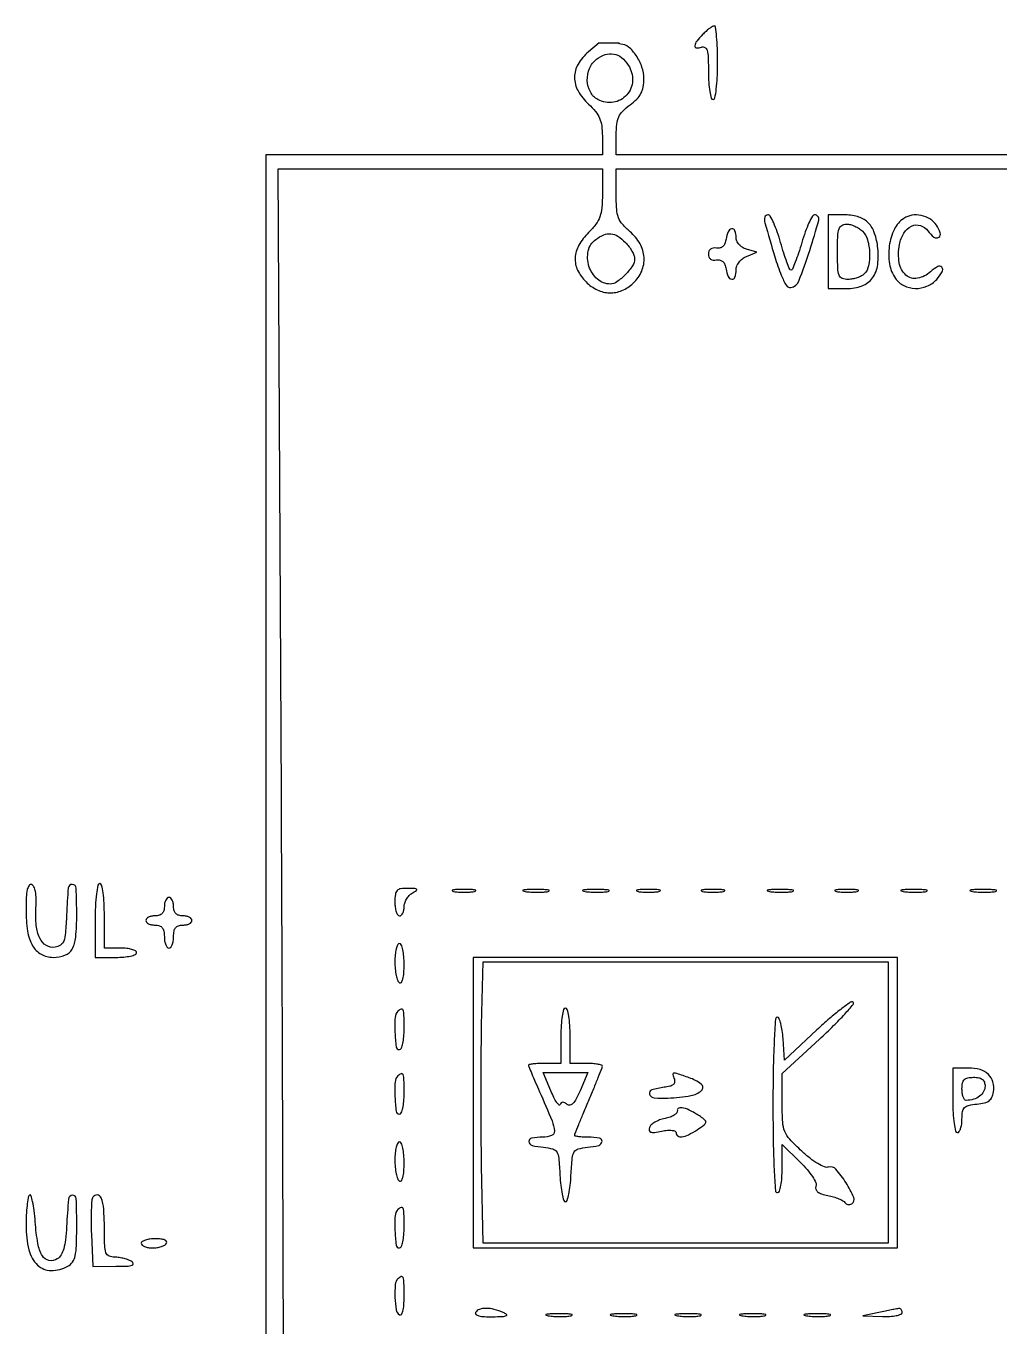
# Model space of a CAD drawing. Header units: millimetres. Extents: x 357084 to 357504, y 509210 to 509507.
# Drawn here: x 357250 to 357265.86, y 509454.91 to 509476.09 of the extents above; entities that cross this region are included whole.
import ezdxf

# ---------------------------------------------------------------- set-up
doc = ezdxf.new("R2010")
doc.units = ezdxf.units.MM

msp = doc.modelspace()

# ---------------------------------------------------------------- linework, layer by layer
msp.add_line((357259.331, 509475.82), (357259.65, 509475.82))
for points in [[(357261.016, 509475.956, 0.029178), (357260.919, 509475.846, 0.143717), (357260.889, 509475.77, 0.427221), (357260.918, 509475.737, 0.103625), (357260.997, 509475.75, -0.228754), (357261.052, 509475.745, -0.193975), (357261.088, 509475.699, -0.05944), (357261.106, 509475.584, -0.008451), (357261.11, 509475.345, 0.015524), (357261.115, 509475.172, 0.025983), (357261.132, 509475.028, 0.024203), (357261.155, 509474.919, 0.339177), (357261.185, 509474.897, 0.358912), (357261.216, 509474.922, 0.01702), (357261.239, 509475.066, 0.020476), (357261.255, 509475.257, 0.010616), (357261.26, 509475.497, 0.008797), (357261.256, 509475.727, 0.014747), (357261.244, 509475.92, 0.008472), (357261.226, 509476.076, 0.399939), (357261.204, 509476.094, 0.117913), (357261.174, 509476.084, 0.021086), (357261.125, 509476.051, 0.021743), (357261.071, 509476.007, 0.018123)], [(357259.805, 509475.457, -0.156503), (357259.874, 509475.206, -0.171828), (357259.78, 509474.972, -0.175681), (357259.562, 509474.852, -0.162654), (357259.311, 509474.895, -0.150278), (357259.187, 509475.02, -0.113261), (357259.138, 509475.208, -0.108608), (357259.174, 509475.404, -0.128982), (357259.29, 509475.554, -0.083369), (357259.43, 509475.629, -0.128181), (357259.567, 509475.638, -0.124957), (357259.694, 509475.58, -0.077016)], [(357262.031, 509472.888, 0.004337), (357262.192, 509472.335, 0.022624), (357262.297, 509472.035, 0.039482), (357262.38, 509471.868, 0.315165), (357262.455, 509471.835, 0.256783), (357262.583, 509471.942, 0.015024), (357262.761, 509472.439, 0.015046), (357262.906, 509472.934, 0.490748), (357262.84, 509473.019, 0.272856), (357262.804, 509472.998, 0.018211), (357262.747, 509472.887, 0.022204), (357262.688, 509472.741, 0.014464), (357262.632, 509472.569, -0.008416), (357262.578, 509472.396, -0.013414), (357262.525, 509472.251, -0.007231), (357262.477, 509472.133, -0.30015), (357262.455, 509472.118, -0.305026), (357262.434, 509472.133, -0.007364), (357262.387, 509472.251, -0.013575), (357262.337, 509472.396, -0.008497), (357262.286, 509472.569, 0.016127), (357262.232, 509472.741, 0.024577), (357262.173, 509472.887, 0.021646), (357262.116, 509472.997, 0.26877), (357262.077, 509473.019, 0.177663), (357262.048, 509473.009, 0.132668), (357262.029, 509472.981, 0.095674), (357262.023, 509472.938, 0.058385)], [(357263.062, 509472.419), (357263.062, 509471.818), (357263.361, 509471.818, 0.089563), (357263.613, 509471.863, 0.147205), (357263.784, 509471.993, 0.129408), (357263.868, 509472.21, 0.061938), (357263.866, 509472.511, 0.056844), (357263.806, 509472.746, 0.117761), (357263.701, 509472.902, 0.122195), (357263.539, 509472.99, 0.063856), (357263.311, 509473.019), (357263.062, 509473.019)], [(357264.294, 509472.962, 0.133139), (357264.139, 509472.784, 0.07814), (357264.056, 509472.513, 0.076195), (357264.059, 509472.221, 0.11235), (357264.156, 509471.985, 0.125725), (357264.293, 509471.867, 0.109266), (357264.478, 509471.821, 0.105564), (357264.67, 509471.857, 0.110119), (357264.828, 509471.968, 0.05132), (357264.917, 509472.091, 0.31123), (357264.912, 509472.165, 0.366865), (357264.846, 509472.177, 0.055917), (357264.728, 509472.093, -0.135726), (357264.516, 509471.986, -0.23268), (357264.328, 509472.036, -0.176317), (357264.218, 509472.237, -0.085119), (357264.222, 509472.535, -0.090165), (357264.294, 509472.722, -0.145252), (357264.419, 509472.836, -0.190194), (357264.562, 509472.846, -0.160435), (357264.685, 509472.758, 0.071439), (357264.784, 509472.657, 0.321417), (357264.862, 509472.654, 0.337005), (357264.887, 509472.726, 0.073081), (357264.824, 509472.851, 0.100152), (357264.718, 509472.952, 0.088711), (357264.576, 509473.009, 0.090315), (357264.425, 509473.013, 0.109191)], [(357261.397, 509472.625, -0.05463), (357261.378, 509472.552, -0.114034), (357261.346, 509472.504, -0.136537), (357261.3, 509472.48, -0.095489), (357261.241, 509472.478, 0.07752), (357261.188, 509472.479, 0.124013), (357261.146, 509472.462, 0.134741), (357261.119, 509472.428, 0.099935), (357261.11, 509472.381, 0.099935), (357261.119, 509472.334, 0.134741), (357261.146, 509472.3, 0.124013), (357261.188, 509472.283, 0.07752), (357261.241, 509472.284, -0.095489), (357261.3, 509472.282, -0.136537), (357261.346, 509472.258, -0.114034), (357261.378, 509472.21, -0.05463), (357261.397, 509472.137, 0.065928), (357261.431, 509472.015, 0.273219), (357261.49, 509471.972, 0.353012), (357261.543, 509472.006, 0.07839), (357261.561, 509472.121, -0.093249), (357261.573, 509472.186, -0.070074), (357261.609, 509472.249, -0.066325), (357261.663, 509472.304, -0.066907), (357261.729, 509472.342), (357261.898, 509472.411), (357261.729, 509472.461, -0.067128), (357261.663, 509472.491, -0.072989), (357261.608, 509472.537, -0.078959), (357261.573, 509472.593, -0.102252), (357261.561, 509472.653, 0.086744), (357261.542, 509472.76, 0.362558), (357261.49, 509472.79, 0.253566), (357261.43, 509472.744, 0.067553)], [(357263.62, 509472.751, -0.129336), (357263.702, 509472.612, -0.057735), (357263.735, 509472.401, -0.05807), (357263.719, 509472.191, -0.1495), (357263.648, 509472.058, -0.075503), (357263.601, 509472.024, -0.038434), (357263.534, 509471.994, -0.037078), (357263.458, 509471.975, -0.045545), (357263.385, 509471.968, -0.090335), (357263.289, 509471.985, -0.214287), (357263.239, 509472.036, -0.084003), (357263.217, 509472.144, -0.007708), (357263.213, 509472.419, -0.00868), (357263.217, 509472.675, -0.06918), (357263.237, 509472.792, -0.180483), (357263.282, 509472.848, -0.137241), (357263.357, 509472.869, -0.066533), (357263.422, 509472.861, -0.039086), (357263.494, 509472.834, -0.038394), (357263.564, 509472.796, -0.052522)], [(357259.758, 509472.569, -0.033666), (357259.816, 509472.503, -0.032922), (357259.864, 509472.43, -0.034745), (357259.898, 509472.36, -0.095343), (357259.908, 509472.306, -0.146868), (357259.874, 509472.19, -0.046137), (357259.759, 509472.047, -0.045999), (357259.621, 509471.929, -0.156051), (357259.51, 509471.893, -0.18424), (357259.302, 509471.972, -0.133154), (357259.165, 509472.182, -0.132774), (357259.153, 509472.432, -0.182983), (357259.275, 509472.619, -0.057513), (357259.407, 509472.694, -0.127089), (357259.521, 509472.711, -0.121178), (357259.633, 509472.671, -0.049782)], [(357249.996, 509461.703, 0.036747), (357250.021, 509461.356, 0.092728), (357250.103, 509461.118, 0.135945), (357250.242, 509460.98, 0.129098), (357250.436, 509460.929, 0.088412), (357250.63, 509460.964, 0.178948), (357250.747, 509461.063, 0.106407), (357250.806, 509461.257, 0.021437), (357250.822, 509461.62, 0.010056), (357250.813, 509462.056, 0.395908), (357250.75, 509462.118, 0.396363), (357250.684, 509462.059, 0.010058), (357250.656, 509461.624, -0.007923), (357250.639, 509461.327, -0.06561), (357250.611, 509461.195, -0.159645), (357250.559, 509461.128, -0.115159), (357250.47, 509461.093, -0.175227), (357250.327, 509461.123, -0.142013), (357250.22, 509461.241, -0.089822), (357250.162, 509461.449, -0.039311), (357250.157, 509461.736, 0.019263), (357250.16, 509461.886, 0.041886), (357250.149, 509462, 0.058039), (357250.124, 509462.078, 0.211596), (357250.087, 509462.113, 0.335815), (357250.046, 509462.099, 0.094786), (357250.017, 509462.033, 0.043309), (357250, 509461.907, 0.011369)], [(357251.122, 509461.53), (357251.122, 509460.929), (357251.46, 509460.929, 0.020945), (357251.59, 509460.934, 0.033738), (357251.699, 509460.951, 0.036969), (357251.778, 509460.975, 0.31052), (357251.798, 509461.004, 0.277684), (357251.781, 509461.033, 0.052312), (357251.721, 509461.057, 0.042582), (357251.636, 509461.074, 0.027026), (357251.535, 509461.079), (357251.272, 509461.079), (357251.272, 509461.605, 0.01259), (357251.267, 509461.812, 0.022889), (357251.251, 509461.98, 0.020168), (357251.228, 509462.106, 0.350432), (357251.197, 509462.13, 0.358912), (357251.166, 509462.105, 0.01702), (357251.143, 509461.961, 0.020476), (357251.127, 509461.77, 0.010616)], [(357256.003, 509461.83, 0.031626), (357256.009, 509461.744, 0.048861), (357256.026, 509461.671, 0.06271), (357256.05, 509461.621, 0.254951), (357256.079, 509461.605, 0.187159), (357256.107, 509461.616, 0.089471), (357256.132, 509461.648, 0.069297), (357256.148, 509461.695, 0.049301), (357256.154, 509461.751, -0.07832), (357256.163, 509461.813, -0.055025), (357256.192, 509461.877, -0.054601), (357256.235, 509461.934, -0.0733), (357256.285, 509461.974, 0.018559), (357256.354, 509462.018, 0.461747), (357256.356, 509462.037, 0.19488), (357256.328, 509462.05, 0.007178), (357256.21, 509462.053, 0.037388), (357256.097, 509462.046, 0.173034), (357256.039, 509462.016, 0.158172), (357256.011, 509461.955, 0.029893)], [(357256.961, 509462.002, 0.029693), (357257.038, 509461.992, 0.017887), (357257.13, 509461.989, 0.017887), (357257.222, 509461.992, 0.029693), (357257.299, 509462.002, 0.142433), (357257.322, 509462.014, 0.611425), (357257.319, 509462.025, 0.039503), (357257.251, 509462.033, 0.008087), (357257.13, 509462.035, 0.008087), (357257.009, 509462.033, 0.039503), (357256.941, 509462.025, 0.611425), (357256.938, 509462.014, 0.142433)], [(357258.126, 509462.001, 0.022548), (357258.218, 509461.992, 0.015659), (357258.322, 509461.989, 0.015827), (357258.422, 509461.992, 0.031163), (357258.501, 509462.002, 0.248898), (357258.516, 509462.014, 0.49082), (357258.51, 509462.025, 0.030832), (357258.429, 509462.032, 0.00738), (357258.294, 509462.034, 0.006817), (357258.16, 509462.032, 0.040183), (357258.09, 509462.024, 0.720633), (357258.088, 509462.013, 0.075924)], [(357259.102, 509462.001, 0.022548), (357259.194, 509461.992, 0.015659), (357259.298, 509461.989, 0.015827), (357259.398, 509461.992, 0.031163), (357259.478, 509462.002, 0.248898), (357259.492, 509462.014, 0.49082), (357259.486, 509462.025, 0.030832), (357259.405, 509462.032, 0.00738), (357259.27, 509462.034, 0.006817), (357259.136, 509462.032, 0.040183), (357259.066, 509462.024, 0.720633), (357259.064, 509462.013, 0.075924)], [(357259.965, 509462.002, 0.029693), (357260.042, 509461.992, 0.017887), (357260.134, 509461.989, 0.017887), (357260.226, 509461.992, 0.029693), (357260.303, 509462.002, 0.142433), (357260.326, 509462.014, 0.611425), (357260.323, 509462.025, 0.039503), (357260.255, 509462.033, 0.008087), (357260.134, 509462.035, 0.008087), (357260.013, 509462.033, 0.039503), (357259.945, 509462.025, 0.611425), (357259.941, 509462.014, 0.142433)], [(357261.016, 509462.002, 0.029693), (357261.093, 509461.992, 0.017887), (357261.185, 509461.989, 0.017887), (357261.277, 509461.992, 0.029693), (357261.354, 509462.002, 0.142433), (357261.377, 509462.014, 0.611425), (357261.374, 509462.025, 0.039503), (357261.306, 509462.033, 0.008087), (357261.185, 509462.035, 0.008087), (357261.064, 509462.033, 0.039503), (357260.996, 509462.025, 0.611425), (357260.993, 509462.014, 0.142433)], [(357262.106, 509462.001, 0.022548), (357262.198, 509461.992, 0.015659), (357262.302, 509461.989, 0.015827), (357262.402, 509461.992, 0.031163), (357262.481, 509462.002, 0.248898), (357262.496, 509462.014, 0.49082), (357262.49, 509462.025, 0.030832), (357262.409, 509462.032, 0.00738), (357262.274, 509462.034, 0.006817), (357262.14, 509462.032, 0.040183), (357262.07, 509462.024, 0.720633), (357262.068, 509462.013, 0.075924)], [(357263.194, 509462.002, 0.029693), (357263.271, 509461.992, 0.017887), (357263.363, 509461.989, 0.017887), (357263.455, 509461.992, 0.029693), (357263.532, 509462.002, 0.142433), (357263.555, 509462.014, 0.611425), (357263.552, 509462.025, 0.039503), (357263.484, 509462.033, 0.008087), (357263.363, 509462.035, 0.008087), (357263.242, 509462.033, 0.039503), (357263.174, 509462.025, 0.611425), (357263.171, 509462.014, 0.142433)], [(357264.284, 509462.001, 0.022548), (357264.376, 509461.992, 0.015659), (357264.48, 509461.989, 0.015827), (357264.58, 509461.992, 0.031163), (357264.659, 509462.002, 0.248898), (357264.674, 509462.014, 0.49082), (357264.668, 509462.025, 0.030832), (357264.587, 509462.032, 0.00738), (357264.452, 509462.034, 0.006817), (357264.317, 509462.032, 0.040183), (357264.247, 509462.024, 0.720633), (357264.246, 509462.013, 0.075924)], [(357265.41, 509462.001, 0.022548), (357265.502, 509461.992, 0.015659), (357265.606, 509461.989, 0.015827), (357265.707, 509461.992, 0.031163), (357265.786, 509462.002, 0.248898), (357265.8, 509462.014, 0.49082), (357265.794, 509462.025, 0.030832), (357265.713, 509462.032, 0.00738), (357265.578, 509462.034, 0.006817), (357265.444, 509462.032, 0.040183), (357265.374, 509462.024, 0.720633), (357265.373, 509462.013, 0.075924)], [(357252.249, 509461.755, -0.072254), (357252.239, 509461.689, -0.124864), (357252.211, 509461.642, -0.124864), (357252.164, 509461.614, -0.072254), (357252.098, 509461.605, 0.048028), (357252.041, 509461.599, 0.068025), (357251.992, 509461.583, 0.088204), (357251.96, 509461.558, 0.191087), (357251.948, 509461.53, 0.191087), (357251.96, 509461.501, 0.088204), (357251.992, 509461.477, 0.068025), (357252.041, 509461.46, 0.048028), (357252.098, 509461.455, -0.07578), (357252.169, 509461.444, -0.149477), (357252.215, 509461.412, -0.124434), (357252.241, 509461.356, -0.044917), (357252.249, 509461.267, 0.038131), (357252.254, 509461.195, 0.057076), (357252.271, 509461.134, 0.074992), (357252.295, 509461.093, 0.226478), (357252.324, 509461.079, 0.226478), (357252.353, 509461.093, 0.074992), (357252.377, 509461.134, 0.057076), (357252.393, 509461.195, 0.038131), (357252.399, 509461.267, -0.044917), (357252.407, 509461.356, -0.124434), (357252.433, 509461.412, -0.149477), (357252.479, 509461.444, -0.07578), (357252.549, 509461.455, 0.048028), (357252.607, 509461.46, 0.068025), (357252.655, 509461.477, 0.088204), (357252.688, 509461.501, 0.191087), (357252.699, 509461.53, 0.191087), (357252.688, 509461.558, 0.088204), (357252.655, 509461.583, 0.068025), (357252.607, 509461.599, 0.048028), (357252.549, 509461.605, -0.072254), (357252.484, 509461.614, -0.124864), (357252.436, 509461.642, -0.124864), (357252.408, 509461.689, -0.072254), (357252.399, 509461.755, 0.048028), (357252.393, 509461.812, 0.068025), (357252.377, 509461.861, 0.088204), (357252.352, 509461.894, 0.191087), (357252.324, 509461.905, 0.191087), (357252.295, 509461.894, 0.088204), (357252.271, 509461.861, 0.068025), (357252.254, 509461.812, 0.048028)], [(357256.003, 509460.858, 0.023552), (357256.009, 509460.742, 0.030444), (357256.026, 509460.636, 0.031293), (357256.049, 509460.552, 0.17067), (357256.079, 509460.516, 0.397171), (357256.109, 509460.522, 0.091154), (357256.133, 509460.575, 0.045191), (357256.149, 509460.673, 0.016966), (357256.154, 509460.812, 0.020671), (357256.148, 509460.943, 0.033326), (357256.132, 509461.054, 0.036254), (357256.108, 509461.134, 0.312055), (357256.079, 509461.154, 0.293924), (357256.05, 509461.136, 0.044731), (357256.026, 509461.067, 0.038191), (357256.009, 509460.972, 0.023957)], [(357264.039, 509458.563), (357264.039, 509456.273), (357260.739, 509456.273), (357257.44, 509456.273), (357257.416, 509457.533, -0.002862), (357257.409, 509458.09, -0.001941), (357257.407, 509458.725, -0.001955), (357257.41, 509459.338, -0.003913), (357257.417, 509459.823), (357257.442, 509460.854), (357260.74, 509460.854), (357264.039, 509460.854)], [(357256.054, 509460.053, 0.183501), (357256.007, 509459.95, 0.024868), (357256.005, 509459.71, 0.021944), (357256.025, 509459.474, 0.377276), (357256.079, 509459.427, 0.31052), (357256.108, 509459.447, 0.036969), (357256.132, 509459.526, 0.033738), (357256.148, 509459.635, 0.020945), (357256.154, 509459.765, 0.005487), (357256.151, 509459.992, 0.078357), (357256.137, 509460.071, 0.418163), (357256.106, 509460.086, 0.109736)], [(357258.707, 509459.652), (357258.707, 509459.202), (357258.444, 509459.202, 0.010069), (357258.343, 509459.2, 0.016657), (357258.258, 509459.193, 0.010619), (357258.191, 509459.185, 0.371111), (357258.181, 509459.174, 0.096511), (357258.185, 509459.153, 0.001324), (357258.233, 509459.035, 0.003678), (357258.291, 509458.898, 0.002405), (357258.359, 509458.742, -0.004622), (357258.563, 509458.266, -0.081412), (357258.602, 509458.103, -0.325817), (357258.554, 509458.028, -0.095784), (357258.412, 509458, 0.041043), (357258.231, 509457.985, 0.390753), (357258.187, 509457.929, 0.320616), (357258.239, 509457.868, 0.037595), (357258.425, 509457.836, -0.039346), (357258.575, 509457.81, -0.199512), (357258.641, 509457.76, -0.111137), (357258.672, 509457.66, -0.008706), (357258.692, 509457.381, 0.014666), (357258.705, 509457.215, 0.023752), (357258.728, 509457.076, 0.020326), (357258.754, 509456.97, 0.332429), (357258.782, 509456.949, 0.332429), (357258.81, 509456.97, 0.020326), (357258.836, 509457.076, 0.023752), (357258.859, 509457.215, 0.014666), (357258.872, 509457.381, -0.008706), (357258.892, 509457.66, -0.111137), (357258.923, 509457.76, -0.199512), (357258.989, 509457.81, -0.039346), (357259.139, 509457.836, 0.038009), (357259.324, 509457.868, 0.31177), (357259.377, 509457.929, 0.397992), (357259.335, 509457.985, 0.04241), (357259.157, 509458, -0.012373), (357259.071, 509458.002, -0.020383), (357258.998, 509458.009, -0.015477), (357258.942, 509458.018, -0.358776), (357258.932, 509458.03, -0.095173), (357258.936, 509458.052, -0.000874), (357258.998, 509458.206, -0.002934), (357259.071, 509458.384, -0.001887), (357259.157, 509458.589, 0.002645), (357259.244, 509458.795, 0.003999), (357259.317, 509458.975, 0.001598), (357259.377, 509459.13, 0.092602), (357259.383, 509459.16, 0.344726), (357259.37, 509459.176, 0.021431), (357259.306, 509459.189, 0.02441), (357259.221, 509459.199, 0.014899), (357259.12, 509459.202), (357258.857, 509459.202), (357258.857, 509459.652, 0.015416), (357258.852, 509459.826, 0.025878), (357258.835, 509459.971, 0.024068), (357258.812, 509460.08, 0.339565), (357258.782, 509460.103, 0.339565), (357258.752, 509460.08, 0.024068), (357258.729, 509459.971, 0.025878), (357258.712, 509459.826, 0.015416)], [(357262.875, 509459.747), (357262.349, 509459.257), (357262.326, 509459.605, 0.019102), (357262.312, 509459.738, 0.030348), (357262.289, 509459.85, 0.030845), (357262.261, 509459.933, 0.30497), (357262.232, 509459.953, 0.396114), (357262.202, 509459.924, 0.00312), (357262.181, 509459.557, 0.008334), (357262.166, 509459.103, 0.004093), (357262.161, 509458.526, 0.003821), (357262.166, 509457.92, 0.009325), (357262.181, 509457.475, 0.004385), (357262.202, 509457.131, 0.393821), (357262.236, 509457.099, 0.32664), (357262.266, 509457.12, 0.029522), (357262.289, 509457.214, 0.029392), (357262.306, 509457.34, 0.01809), (357262.311, 509457.49), (357262.311, 509457.88), (357262.606, 509457.593, -0.02238), (357262.717, 509457.474, -0.032609), (357262.804, 509457.359, -0.034842), (357262.859, 509457.26, -0.203882), (357262.861, 509457.202, 0.173831), (357262.86, 509457.154, 0.14914), (357262.889, 509457.113, 0.08535), (357262.954, 509457.078, 0.029657), (357263.056, 509457.052, -0.021957), (357263.149, 509457.029, -0.026283), (357263.234, 509456.999, -0.026489), (357263.302, 509456.967, -0.130985), (357263.332, 509456.938, 0.106686), (357263.353, 509456.916, 0.099435), (357263.382, 509456.904, 0.095973), (357263.414, 509456.904, 0.091883), (357263.445, 509456.916, 0.371449), (357263.477, 509457.018, 0.039406), (357263.351, 509457.258, 0.038231), (357263.186, 509457.481, 0.297656), (357263.067, 509457.514, -0.17592), (357263.001, 509457.517, -0.035434), (357262.893, 509457.571, -0.032016), (357262.766, 509457.658, -0.020856), (357262.631, 509457.773, -0.017586), (357262.436, 509457.967, -0.091507), (357262.354, 509458.095, -0.083761), (357262.32, 509458.247, -0.013433), (357262.311, 509458.554), (357262.311, 509459.039), (357262.92, 509459.599, 0.008168), (357263.149, 509459.817, 0.014088), (357263.331, 509460.006, 0.008103), (357263.47, 509460.164, 0.462554), (357263.465, 509460.198, 0.298791), (357263.421, 509460.197, 0.00881), (357263.265, 509460.082, 0.01491), (357263.081, 509459.932, 0.009393)], [(357256.054, 509459.001, 0.183501), (357256.007, 509458.899, 0.024868), (357256.005, 509458.659, 0.021944), (357256.025, 509458.423, 0.377276), (357256.079, 509458.376, 0.31052), (357256.108, 509458.396, 0.036969), (357256.132, 509458.475, 0.033738), (357256.148, 509458.584, 0.020945), (357256.154, 509458.714, 0.005487), (357256.151, 509458.94, 0.078357), (357256.137, 509459.02, 0.418163), (357256.106, 509459.035, 0.109736)], [(357259.021, 509458.757, -0.019027), (357258.958, 509458.625, -0.070934), (357258.904, 509458.55, -0.156464), (357258.855, 509458.523, -0.223546), (357258.808, 509458.535, 0.049307), (357258.77, 509458.561, 0.130726), (357258.737, 509458.569, 0.186056), (357258.712, 509458.559, 0.119333), (357258.695, 509458.532, -0.528228), (357258.676, 509458.527, -0.065669), (357258.64, 509458.567, -0.034232), (357258.594, 509458.646, -0.015514), (357258.544, 509458.755), (357258.418, 509459.052), (357258.782, 509459.052), (357259.146, 509459.052)], [(357260.555, 509458.944, -0.138892), (357260.559, 509458.896, -0.180458), (357260.536, 509458.857, -0.106063), (357260.481, 509458.83, -0.032795), (357260.389, 509458.813, 0.043188), (357260.188, 509458.771, 0.426456), (357260.152, 509458.702, 0.294597), (357260.229, 509458.642, 0.037386), (357260.45, 509458.638, 0.024765), (357260.826, 509458.678, 0.152318), (357260.998, 509458.763, 0.461658), (357260.993, 509458.864, 0.079252), (357260.798, 509458.969, 0.003008), (357260.596, 509459.038, 0.106478), (357260.547, 509459.044, 0.451463), (357260.531, 509459.022, 0.035016)], [(357265.09, 509458.601, 0.01259), (357265.095, 509458.394, 0.022889), (357265.111, 509458.225, 0.020168), (357265.135, 509458.1, 0.350432), (357265.165, 509458.075, 0.251687), (357265.194, 509458.091, 0.064169), (357265.218, 509458.14, 0.04978), (357265.235, 509458.211, 0.032325), (357265.24, 509458.296, -0.037122), (357265.249, 509458.418, -0.160604), (357265.282, 509458.483, -0.144937), (357265.348, 509458.519, -0.028393), (357265.484, 509458.54, 0.033179), (357265.606, 509458.56, 0.101125), (357265.682, 509458.595, 0.129056), (357265.728, 509458.651, 0.071288), (357265.753, 509458.737, 0.097682), (357265.744, 509458.9, 0.141078), (357265.671, 509459.024, 0.124226), (357265.536, 509459.101, 0.066885), (357265.344, 509459.127), (357265.09, 509459.127)], [(357265.616, 509458.834, -0.128078), (357265.592, 509458.744, -0.103021), (357265.527, 509458.669, -0.090126), (357265.427, 509458.618, -0.0729), (357265.309, 509458.601, -0.239948), (357265.283, 509458.614, -0.069316), (357265.26, 509458.656, -0.053132), (357265.245, 509458.717, -0.03493), (357265.24, 509458.789, -0.045527), (357265.249, 509458.884, -0.152009), (357265.278, 509458.939, -0.152009), (357265.333, 509458.968, -0.045527), (357265.428, 509458.976, -0.045088), (357265.515, 509458.969, -0.117503), (357265.572, 509458.943, -0.146188), (357265.604, 509458.899, -0.085724)], [(357260.604, 509458.433, -0.22929), (357260.595, 509458.397, -0.075838), (357260.552, 509458.36, -0.057332), (357260.485, 509458.327, -0.037974), (357260.403, 509458.305, 0.039997), (357260.316, 509458.281, 0.04411), (357260.238, 509458.244, 0.04886), (357260.177, 509458.201, 0.133252), (357260.149, 509458.158, 0.133951), (357260.146, 509458.111, 0.27585), (357260.17, 509458.084, 0.104066), (357260.231, 509458.08, 0.016345), (357260.349, 509458.1, -0.026474), (357260.442, 509458.113, -0.050588), (357260.517, 509458.112, -0.075264), (357260.568, 509458.099, -0.298317), (357260.584, 509458.073, 0.246389), (357260.612, 509458.021, 0.189213), (357260.676, 509458.006, 0.082191), (357260.784, 509458.04, 0.02713), (357260.927, 509458.123, 0.012796), (357261.039, 509458.2, 0.174872), (357261.066, 509458.241, 0.280706), (357261.054, 509458.279, 0.032623), (357260.981, 509458.336, 0.026424), (357260.829, 509458.427, 0.058426), (357260.703, 509458.476, 0.136682), (357260.628, 509458.474, 0.388943)], [(357256.003, 509457.629, 0.023552), (357256.009, 509457.512, 0.030444), (357256.026, 509457.407, 0.031293), (357256.049, 509457.323, 0.17067), (357256.079, 509457.287, 0.397171), (357256.109, 509457.293, 0.091154), (357256.133, 509457.346, 0.045191), (357256.149, 509457.444, 0.016966), (357256.154, 509457.583, 0.020671), (357256.148, 509457.714, 0.033326), (357256.132, 509457.825, 0.036254), (357256.108, 509457.905, 0.312055), (357256.079, 509457.925, 0.293924), (357256.05, 509457.906, 0.044731), (357256.026, 509457.838, 0.038191), (357256.009, 509457.743, 0.023957)], [(357250.052, 509457.056, 0.154615), (357250.03, 509457.013, 0.013088), (357250.012, 509456.887, 0.016386), (357250, 509456.733, 0.011935), (357249.996, 509456.561, 0.058207), (357250.042, 509456.169, 0.142914), (357250.184, 509455.919, 0.196711), (357250.403, 509455.831, 0.12182), (357250.677, 509455.9, 0.118893), (357250.752, 509455.968, 0.097124), (357250.796, 509456.067, 0.046773), (357250.817, 509456.234, 0.007954), (357250.822, 509456.553, 0.009022), (357250.814, 509457.001, 0.42121), (357250.753, 509457.057, 0.371818), (357250.688, 509456.994, 0.008827), (357250.657, 509456.544, -0.015538), (357250.639, 509456.331, -0.042266), (357250.61, 509456.184, -0.06269), (357250.566, 509456.083, -0.11985), (357250.505, 509456.02, -0.186), (357250.37, 509455.993, -0.217882), (357250.263, 509456.067, -0.092799), (357250.189, 509456.269, -0.022797), (357250.146, 509456.621, 0.011551), (357250.128, 509456.806, 0.022588), (357250.103, 509456.952, 0.026205), (357250.076, 509457.05, 0.56093)], [(357251.085, 509457.024, 0.119691), (357251.067, 509456.969, 0.009322), (357251.058, 509456.815, 0.012301), (357251.055, 509456.628, 0.009083), (357251.061, 509456.422), (357251.085, 509455.898), (357251.46, 509455.899, 0.009183), (357251.636, 509455.902, 0.058658), (357251.723, 509455.916, 0.349765), (357251.741, 509455.941, 0.241574), (357251.723, 509455.973, 0.052333), (357251.668, 509456.001, 0.026958), (357251.594, 509456.024, 0.026469), (357251.514, 509456.041, 0.036048), (357251.441, 509456.047, -0.101229), (357251.348, 509456.066, -0.209255), (357251.298, 509456.12, -0.077029), (357251.277, 509456.236, -0.006957), (357251.272, 509456.531, 0.019887), (357251.261, 509456.829, 0.071299), (357251.219, 509457.014, 0.292378), (357251.156, 509457.06, 0.278366)], [(357256.054, 509456.824, 0.183501), (357256.007, 509456.721, 0.024868), (357256.005, 509456.481, 0.021944), (357256.025, 509456.245, 0.377276), (357256.079, 509456.198, 0.31052), (357256.108, 509456.218, 0.036969), (357256.132, 509456.297, 0.033738), (357256.148, 509456.406, 0.020945), (357256.154, 509456.536, 0.005487), (357256.151, 509456.763, 0.078357), (357256.137, 509456.842, 0.418163), (357256.106, 509456.857, 0.109736)], [(357251.873, 509456.273, 0.222681), (357251.887, 509456.244, 0.076538), (357251.927, 509456.22, 0.058208), (357251.986, 509456.203, 0.039081), (357252.057, 509456.198, 0.037634), (357252.13, 509456.203, 0.041396), (357252.2, 509456.22, 0.045439), (357252.256, 509456.244, 0.130646), (357252.286, 509456.273, 0.297719), (357252.285, 509456.302, 0.145541), (357252.255, 509456.327, 0.069343), (357252.192, 509456.343, 0.027979), (357252.103, 509456.348, 0.031003), (357252.015, 509456.343, 0.048032), (357251.941, 509456.326, 0.061379), (357251.889, 509456.302, 0.257909)], [(357256.054, 509455.697, 0.178772), (357256.009, 509455.601, 0.030087), (357256.005, 509455.393, 0.028841), (357256.026, 509455.188, 0.218208), (357256.079, 509455.109, 0.397171), (357256.109, 509455.115, 0.091154), (357256.133, 509455.168, 0.045191), (357256.149, 509455.266, 0.016966), (357256.154, 509455.405, 0.005399), (357256.151, 509455.635, 0.07726), (357256.137, 509455.715, 0.417401), (357256.106, 509455.73, 0.111586)], [(357257.318, 509455.147, 0.385906), (357257.323, 509455.116, 0.101452), (357257.371, 509455.093, 0.048072), (357257.463, 509455.079, 0.017733), (357257.595, 509455.077, 0.006625), (357257.759, 509455.082, 0.085199), (357257.819, 509455.095, 0.580976), (357257.821, 509455.115, 0.062003), (357257.768, 509455.147, 0.039659), (357257.62, 509455.197, 0.061905), (357257.486, 509455.214, 0.080653), (357257.381, 509455.197, 0.175599)], [(357263.888, 509455.147), (357263.626, 509455.091), (357263.945, 509455.081, 0.022182), (357264.067, 509455.083, 0.035964), (357264.17, 509455.096, 0.041145), (357264.244, 509455.118, 0.310641), (357264.264, 509455.147, 0.075342), (357264.26, 509455.175, 0.103263), (357264.247, 509455.197, 0.122304), (357264.229, 509455.21, 0.137191), (357264.208, 509455.212, 0.006285), (357264.172, 509455.205, 0.000664), (357264.091, 509455.189, 0.000821), (357263.993, 509455.168, 0.000659)], [(357258.501, 509455.093, 0.022548), (357258.593, 509455.083, 0.015659), (357258.697, 509455.08, 0.015827), (357258.798, 509455.083, 0.031163), (357258.877, 509455.094, 0.248898), (357258.891, 509455.105, 0.49082), (357258.885, 509455.116, 0.030832), (357258.804, 509455.123, 0.00738), (357258.669, 509455.125, 0.006817), (357258.535, 509455.123, 0.040183), (357258.465, 509455.115, 0.720633), (357258.464, 509455.104, 0.075924)], [(357259.553, 509455.093, 0.022548), (357259.644, 509455.083, 0.015659), (357259.749, 509455.08, 0.015827), (357259.849, 509455.083, 0.031163), (357259.928, 509455.094, 0.248898), (357259.943, 509455.105, 0.49082), (357259.937, 509455.116, 0.030832), (357259.856, 509455.123, 0.00738), (357259.721, 509455.125, 0.006817), (357259.586, 509455.123, 0.040183), (357259.516, 509455.115, 0.720633), (357259.515, 509455.104, 0.075924)], [(357260.604, 509455.093, 0.022548), (357260.696, 509455.083, 0.015659), (357260.8, 509455.08, 0.015827), (357260.9, 509455.083, 0.031163), (357260.98, 509455.094, 0.248898), (357260.994, 509455.105, 0.49082), (357260.988, 509455.116, 0.030832), (357260.907, 509455.123, 0.00738), (357260.772, 509455.125, 0.006817), (357260.638, 509455.123, 0.040183), (357260.568, 509455.115, 0.720633), (357260.566, 509455.104, 0.075924)], [(357261.655, 509455.093, 0.022548), (357261.747, 509455.083, 0.015659), (357261.851, 509455.08, 0.015827), (357261.952, 509455.083, 0.031163), (357262.031, 509455.094, 0.248898), (357262.045, 509455.105, 0.49082), (357262.039, 509455.116, 0.030832), (357261.958, 509455.123, 0.00738), (357261.823, 509455.125, 0.006817), (357261.689, 509455.123, 0.040183), (357261.619, 509455.115, 0.720633), (357261.618, 509455.104, 0.075924)], [(357262.707, 509455.093, 0.022548), (357262.798, 509455.083, 0.015659), (357262.903, 509455.08, 0.015827), (357263.003, 509455.083, 0.031163), (357263.082, 509455.094, 0.248898), (357263.097, 509455.105, 0.49082), (357263.091, 509455.116, 0.030832), (357263.01, 509455.123, 0.00738), (357262.875, 509455.125, 0.006817), (357262.74, 509455.123, 0.040183), (357262.67, 509455.115, 0.720633), (357262.669, 509455.104, 0.075924)]]:
    msp.add_lwpolyline(points, format="xyb", close=True)
for points in [[(357259.331, 509475.82), (357259.157, 509475.674, 0.084536), (357258.988, 509475.473, 0.134286), (357258.929, 509475.258, 0.129644), (357258.987, 509475.037, 0.07608), (357259.157, 509474.822, -0.033131), (357259.271, 509474.701, -0.069335), (357259.337, 509474.592, -0.069397), (357259.372, 509474.468, -0.033242), (357259.383, 509474.303), (357259.383, 509473.996), (357256.642, 509473.996), (357253.9, 509473.996), (357253.901, 509452.456), (357253.902, 509430.916), (357267.994, 509430.866, 0.000121), (357273.783, 509430.846, 0.000124), (357279.523, 509430.83, 0.00012), (357284.504, 509430.819, 0.000523), (357287.452, 509430.816), (357292.817, 509430.816)], [(357271.098, 509473.996), (357259.608, 509473.996), (357259.608, 509474.319, -0.026538), (357259.618, 509474.498, -0.081312), (357259.65, 509474.614, -0.089495), (357259.715, 509474.708, -0.036633), (357259.833, 509474.81, 0.036256), (357259.944, 509474.905, 0.07611), (357260.012, 509474.996, 0.079301), (357260.047, 509475.1, 0.042226), (357260.059, 509475.237, 0.08336), (357260.027, 509475.425, 0.064383), (357259.934, 509475.612, 0.069973), (357259.809, 509475.752, 0.177198), (357259.683, 509475.798, -0.302029), (357259.65, 509475.82, -0.00127)], [(357254.206, 509447.283, 0.000211), (357254.193, 509453.121, 0.000212), (357254.175, 509458.875, 0.000386), (357254.155, 509463.576), (357254.103, 509473.77), (357256.743, 509473.77), (357259.383, 509473.77), (357259.383, 509473.363, -0.01903), (357259.374, 509473.133, -0.066609), (357259.343, 509472.988, -0.078121), (357259.278, 509472.868, -0.03286), (357259.157, 509472.73, 0.066673), (357259, 509472.524, 0.117579), (357258.94, 509472.319, 0.126256), (357258.98, 509472.119, 0.083687), (357259.117, 509471.927, 0.084831), (357259.299, 509471.798, 0.105261), (357259.5, 509471.749, 0.106723), (357259.702, 509471.787, 0.089309), (357259.885, 509471.906, 0.10196), (357260.023, 509472.102, 0.118413), (357260.062, 509472.326, 0.113931), (357259.996, 509472.549, 0.089296), (357259.833, 509472.745, -0.036438), (357259.71, 509472.865, -0.092878), (357259.645, 509472.972, -0.072606), (357259.616, 509473.111, -0.01631), (357259.608, 509473.352), (357259.608, 509473.77), (357271.094, 509473.77)]]:
    msp.add_lwpolyline(points, format="xyb")
msp.add_lwpolyline([(357257.28, 509458.563), (357257.28, 509456.198), (357260.734, 509456.198), (357264.189, 509456.198), (357264.189, 509458.563), (357264.189, 509460.929), (357260.734, 509460.929), (357257.28, 509460.929)], close=True)

doc.saveas('drawing.dxf')
